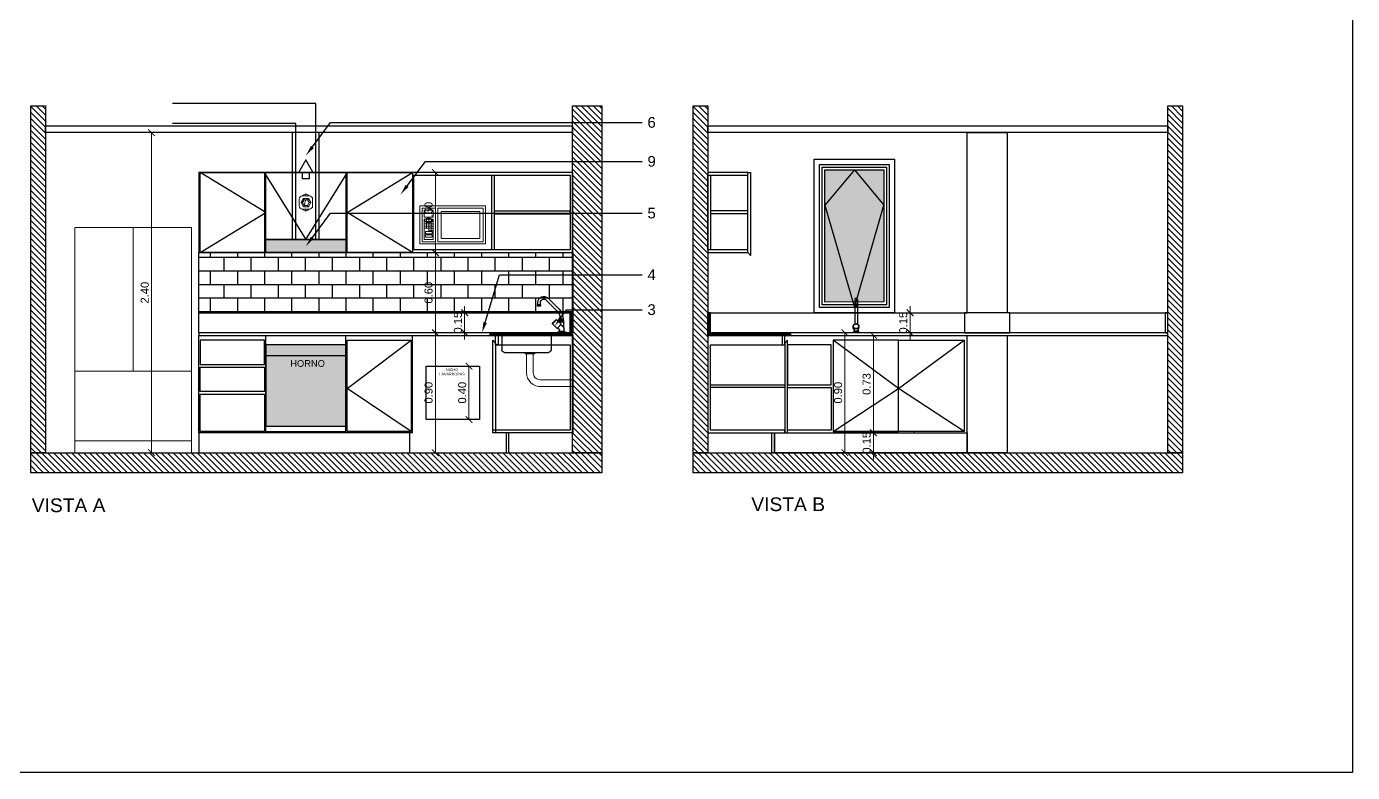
# Model space of a CAD drawing. Header units: metres. Extents: x 197.9 to 264.6, y -20.1 to 17.4.
# Drawn here: x 249.99 to 259.93, y -19.38 to -13.79 of the extents above; entities that cross this region are included whole.
import ezdxf
from ezdxf import colors
from ezdxf.entities.mleader import LeaderData, LeaderLine
from ezdxf.math import Vec2, Vec3

# ---------------------------------------------------------------- set-up
doc = ezdxf.new("R2010")
doc.units = ezdxf.units.M
doc.header["$LTSCALE"] = 10
doc.linetypes.add('e3II-arq-DET-11-planta-Nivel 2 a 6$0$HIDDEN2', pattern=[0.1875, 0.125, -0.0625])
doc.linetypes.add('HIDDEN2', pattern=[0.1875, 0.125, -0.0625])
for name, color, linetype in [('0.1', 1, 'Continuous'), ('0.2', 2, 'Continuous'), ('0.3', 3, 'Continuous'), ('A-ABERTURAS', 2, 'Continuous'), ('A-MUROS', 6, 'Continuous'), ('A-TEXTOS', 2, 'Continuous'), ('A_Cotas', 1, 'Continuous'), ('A_Proyeccion', 1, 'Continuous'), ('aberturas', 2, 'Continuous'), ('eh hatch', 76, 'Continuous'), ('Expresión Vidrio', 252, 'Continuous'), ('RELLENO', 251, 'Continuous'), ('Sanitarios', 2, 'Continuous')]:
    doc.layers.add(name, color=color, linetype=linetype)
for name, color, linetype, lineweight in [('A-COTAS', 1, 'Continuous', 5), ('A-RELLENOS', 251, 'Continuous', 5), ('FO-Hachuras dos pilares', 8, 'Continuous', 5), ('MUEBLES', 8, 'Continuous', 5)]:
    doc.layers.add(name, color=color, linetype=linetype, lineweight=lineweight)
doc.styles.add('ARIAL', font='arial.ttf')
doc.styles.get("Standard").update_dxf_attribs({"font": 'arial.ttf'})
doc.dimstyles.new('A2 1-1 m', dxfattribs={"dimtxt": 1, "dimasz": 1, "dimexe": 0, "dimexo": 0, "dimgap": 0.5, "dimtad": 1, "dimzin": 1, "dimdsep": 46, "dimtxsty": 'Standard', "dimblk": 'ARCHTICK', "dimcen": 1, "dimclrd": 256, "dimclre": 8, "dimclrt": 2, "dimazin": 2, "dimtfac": 1, "dimtix": 1, "dimtmove": 2, "dimatfit": 3, "dimfxl": 2.83, "dimtolj": 1, "dimtzin": 0, "dimlwd": -1, "dimlwe": 5, "dimarcsym": 0})

# ---------------------------------------------------------------- blocks, each defined once
blk = doc.blocks.new('Microwave')
for p, q in [((18, 10), (22, 10)), ((22, 9), (18, 9)), ((18, 8), (22, 8)), ((22, 7), (18, 7)), ((20, 6), (18, 6)), ((19, 7), (19, 11)), ((19, 6), (19, 7)), ((20, 11), (20, 7)), ((20, 7), (20, 6)), ((21, 7), (21, 11))]:
    blk.add_line(p, q)
for points in [[(-5.22, 0), (-5.22, 17), (24, 17), (24, 0)], [(-4.22, 1), (-4.22, 16), (16, 16), (16, 1)], [(-2.72, 2.5), (-2.72, 14.5), (14.5, 14.5), (14.5, 2.5)], [(17, 1), (17, 16), (23, 16), (23, 1)], [(18, 12), (18, 15), (22, 15), (22, 12)], [(18, 2), (18, 11), (22, 11), (22, 2)], [(18.5, 4.5), (18.5, 5.5), (21.5, 5.5), (21.5, 4.5)], [(18.5, 3), (18.5, 4), (21.5, 4), (21.5, 3)]]:
    blk.add_lwpolyline(points, close=True)
blk = doc.blocks.new('MICRO FR')
at = {"layer": 'MUEBLES'}
blk.add_blockref('Microwave', (-23.75, -0.12), dxfattribs=at)
blk = doc.blocks.new('simb_chicote de cables')
at = {"layer": 'FO-Hachuras dos pilares'}
h = blk.add_hatch(dxfattribs=at)
h.set_pattern_fill('AR-CONC', color=253, scale=0.02)
h.paths.add_polyline_path([(204.2224, 12.6602), (204.21, 12.6387), (204.2224, 12.6172), (204.2472, 12.6172), (204.2596, 12.6387), (204.2472, 12.6602)])
h = blk.add_hatch(dxfattribs=at)
h.set_pattern_fill('AR-CONC', color=253, scale=0.02)
h.paths.add_polyline_path([(204.2596, 12.6387), (204.2472, 12.6602), (204.2224, 12.6602), (204.21, 12.6387), (204.2224, 12.6172), (204.2472, 12.6172)])
h = blk.add_hatch(dxfattribs=at)
h.set_pattern_fill('ANGLE', color=253)
h.set_pattern_definition([(0, (0, 0), (0, 6.985), [5.08, -1.905]), (90, (0, 0), (-6.985, 4e-16), [5.08, -1.905])])
h.paths.add_polyline_path([(204.2472, 12.6602), (204.2224, 12.6602), (204.21, 12.6387), (204.2224, 12.6172), (204.2472, 12.6172), (204.2596, 12.6387)])
at = {"lineweight": 5}
for p, q in [((204.21, 12.6387), (204.1985, 12.6387)), ((204.2224, 12.6602), (204.2166, 12.6702)), ((204.2348, 12.6887), (204.2348, 12.7037)), ((204.2472, 12.6602), (204.253, 12.6702)), ((204.2596, 12.6387), (204.2712, 12.6387)), ((204.2224, 12.6172), (204.2166, 12.6072)), ((204.2348, 12.5887), (204.2348, 12.5737)), ((204.2472, 12.6172), (204.253, 12.6072))]:
    blk.add_line(p, q, dxfattribs=at)
at = {"lineweight": 9}
for points in [[(204.1848, 12.6137), (204.1848, 12.6637)], [(204.2098, 12.6887), (204.2598, 12.6887)], [(204.2848, 12.6637), (204.2848, 12.6137)], [(204.2598, 12.5887), (204.2098, 12.5887)]]:
    blk.add_lwpolyline(points, dxfattribs=at)
at = {"lineweight": 5}
for points in [[(204.2712, 12.6387), (204.253, 12.6702), (204.2166, 12.6702), (204.1985, 12.6387), (204.2166, 12.6072), (204.253, 12.6072)], [(204.2596, 12.6387), (204.2472, 12.6602), (204.2224, 12.6602), (204.21, 12.6387), (204.2224, 12.6172), (204.2472, 12.6172)]]:
    blk.add_lwpolyline(points, close=True, dxfattribs=at)
for points in [[(204.2598, 12.6887), (204.2548, 12.6937), (204.2348, 12.7037), (204.2148, 12.6937), (204.2098, 12.6887)], [(204.2198, 12.6887), (204.2148, 12.6937)], [(204.2548, 12.6937), (204.2498, 12.6887)], [(204.2598, 12.5887), (204.2548, 12.5837), (204.2348, 12.5737), (204.2148, 12.5837), (204.2098, 12.5887)], [(204.2198, 12.5887), (204.2148, 12.5837)], [(204.2548, 12.5837), (204.2498, 12.5887)]]:
    blk.add_lwpolyline(points, dxfattribs=at)
at = {"lineweight": 9}
for centre, start, end in [((204.2098, 12.6637), 90, 180), ((204.2598, 12.6637), 0, 90), ((204.2098, 12.6137), 180, 270), ((204.2598, 12.6137), 270, 0)]:
    blk.add_arc(centre, 0.025, start, end, dxfattribs=at)
blk = doc.blocks.new('simb_salida de extractor')
for points in [[(204.5412, 12.7277), (204.4892, 12.6376), (204.5933, 12.6376)], [(204.5161, 12.6376), (204.5664, 12.6376), (204.5664, 12.5858), (204.5161, 12.5858)]]:
    blk.add_lwpolyline(points, close=True)
blk = doc.blocks.new('_ArchTick')
at = {"color": 0, "linetype": 'ByBlock', "const_width": 0.15}
blk.add_lwpolyline([(-0.5, -0.5), (0.5, 0.5)], dxfattribs=at)
blk = doc.blocks.new('*D221')
at = {"layer": 'A-COTAS', "color": 8, "lineweight": 5, "transparency": 16777216}
for p, q in [((252.3726, -16.0824), (253.0537, -16.0824)), ((252.3726, -16.9824), (253.0537, -16.9824))]:
    blk.add_line(p, q, dxfattribs=at)
at = {"layer": 'A-COTAS', "transparency": 16777216}
blk.add_line((253.0537, -16.0824), (253.0537, -16.9824), dxfattribs=at)
at = {"layer": 'Defpoints', "color": 0, "transparency": 16777216}
for p in [(252.3726, -16.0824), (252.3726, -16.9824), (253.0537, -16.9824)]:
    blk.add_point(p, dxfattribs=at)
at = {"layer": 'A-COTAS', "transparency": 16777216, "xscale": 0.05, "yscale": 0.05, "zscale": 0.05}
for p, rotation in [((253.0537, -16.0824), 90), ((253.0537, -16.9824), 270)]:
    blk.add_blockref('_ArchTick', p, dxfattribs=dict(at, rotation=rotation))
at = {"layer": 'A-COTAS', "color": 2, "transparency": 16777216, "insert": (253.0031, -16.5324), "char_height": 0.06, "attachment_point": 5, "rotation": 90}
blk.add_mtext('\\A1;0.90', dxfattribs=at)
blk = doc.blocks.new('*D219')
at = {"layer": 'A-COTAS', "color": 8, "lineweight": 5, "transparency": 16777216}
for p, q in [((252.9837, -16.3324), (253.3058, -16.3324)), ((252.9837, -16.7324), (253.3058, -16.7324))]:
    blk.add_line(p, q, dxfattribs=at)
at = {"layer": 'A-COTAS', "transparency": 16777216}
blk.add_line((253.3058, -16.3324), (253.3058, -16.7324), dxfattribs=at)
at = {"layer": 'Defpoints', "color": 0, "transparency": 16777216}
for p in [(252.9837, -16.3324), (252.9837, -16.7324), (253.3058, -16.7324)]:
    blk.add_point(p, dxfattribs=at)
at = {"layer": 'A-COTAS', "transparency": 16777216, "xscale": 0.05, "yscale": 0.05, "zscale": 0.05}
for p, rotation in [((253.3058, -16.3324), 90), ((253.3058, -16.7324), 270)]:
    blk.add_blockref('_ArchTick', p, dxfattribs=dict(at, rotation=rotation))
at = {"layer": 'A-COTAS', "color": 2, "transparency": 16777216, "insert": (253.2551, -16.5324), "char_height": 0.06, "attachment_point": 5, "rotation": 90}
blk.add_mtext('\\A1;0.40', dxfattribs=at)
blk = doc.blocks.new('grif')
at = {"color": 2, "linetype": 'ByBlock'}
for p, q in [((187.1942, 3.0702), (187.2649, 3.1409)), ((187.2084, 3.0561), (187.2791, 3.1268)), ((187.2754, 3.1514), (187.2649, 3.1409)), ((187.2895, 3.1372), (187.2791, 3.1268)), ((187.3295, 3.0925), (187.3295, 3.1025)), ((187.3295, 3.1025), (187.3545, 3.1025)), ((187.3295, 3.0925), (187.3545, 3.0925)), ((187.332, 3.1025), (187.332, 3.1229)), ((187.352, 3.1025), (187.352, 3.1229)), ((187.3545, 3.0925), (187.3545, 3.1025)), ((187.157, 2.9825), (187.162, 2.9925)), ((187.157, 2.9289), (187.157, 2.9825)), ((187.157, 2.9825), (187.187, 2.9825)), ((187.162, 2.9925), (187.182, 2.9925)), ((187.1757, 2.9557), (187.21, 2.99)), ((187.187, 2.9825), (187.182, 2.9925)), ((187.187, 2.967), (187.187, 2.9825)), ((187.2125, 2.9897), (187.2402, 2.9619)), ((187.1545, 2.9025), (187.137, 2.8945)), ((187.137, 2.8925), (187.137, 2.8945)), ((187.137, 2.8945), (187.207, 2.8945)), ((187.137, 2.8925), (187.207, 2.8925)), ((187.1545, 2.9025), (187.1545, 2.9192)), ((187.1545, 2.9025), (187.1895, 2.9025)), ((187.157, 2.9725), (187.187, 2.9725)), ((187.1604, 2.9333), (187.1792, 2.9522)), ((187.1757, 2.9557), (187.2075, 2.9239)), ((187.1895, 2.9025), (187.1895, 2.9121)), ((187.1895, 2.9025), (187.207, 2.8945)), ((187.1901, 2.9135), (187.204, 2.9275)), ((187.207, 2.8925), (187.207, 2.8945)), ((187.2075, 2.9239), (187.2418, 2.9582))]:
    blk.add_line(p, q, dxfattribs=at)
for centre, radius, start, end in [((187.307, 3.1194), 0.045, 0, 134.68286), ((187.307, 3.1194), 0.025, 359.99996, 134.42915), ((187.272, 2.9925), 0.11, 135, 180), ((187.272, 2.9925), 0.09, 135, 180), ((187.2114, 2.9886), 0.002, 59.97821, 135), ((187.1717, 2.9199), 0.0813, 30.02179, 59.97821), ((187.1745, 2.9192), 0.02, 135, 180), ((187.1915, 2.9121), 0.002, 135, 180), ((187.2404, 2.9596), 0.002, 315, 30.02179)]:
    blk.add_arc(centre, radius, start, end, dxfattribs=at)
blk = doc.blocks.new('A$Cbfe97c84')
at = {"layer": 'A_Cotas'}
for p, q in [((0.142, -0.019), (0.142, -0.1276)), ((0.512, -0.019), (0.512, -0.1276)), ((0.492, -0.1476), (0.162, -0.1476)), ((0.2684, -0.1567), (0.2593, -0.1476)), ((0.3356, -0.1567), (0.2684, -0.1567)), ((0.3447, -0.1476), (0.3356, -0.1567))]:
    blk.add_line(p, q, dxfattribs=at)
for centre, start, end in [((0.162, -0.1276), 180, 270), ((0.492, -0.1276), 270, 0)]:
    blk.add_arc(centre, 0.02, start, end, dxfattribs=at)
at = {"layer": 'A_Proyeccion', "lineweight": 0}
for points in [[(-0.0201, -0.4028), (0.2147, -0.4028), (0.2358, -0.4028), (0.257, -0.3975), (0.2761, -0.389), (0.2941, -0.3763), (0.3078, -0.3594), (0.3184, -0.3414), (0.3247, -0.3213), (0.3269, -0.2991), (0.3269, -0.1567)], [(0.2771, -0.1567), (0.2771, -0.2991), (0.275, -0.3139), (0.2697, -0.3266), (0.2612, -0.3382), (0.2496, -0.3467), (0.2369, -0.352), (0.2231, -0.3541), (-0.0201, -0.3541)]]:
    blk.add_lwpolyline(points, dxfattribs=at)
blk.add_blockref('grif', (-187.11, -2.8924))
blk = doc.blocks.new('*D222')
at = {"layer": 'A-COTAS', "color": 8, "lineweight": 5, "transparency": 16777216}
for p, q in [((252.74, -15.4824), (253.0537, -15.4824)), ((252.74, -16.0824), (253.0537, -16.0824))]:
    blk.add_line(p, q, dxfattribs=at)
at = {"layer": 'A-COTAS', "transparency": 16777216}
blk.add_line((253.0537, -15.4824), (253.0537, -16.0824), dxfattribs=at)
at = {"layer": 'Defpoints', "color": 0, "transparency": 16777216}
for p in [(252.74, -15.4824), (252.74, -16.0824), (253.0537, -16.0824)]:
    blk.add_point(p, dxfattribs=at)
at = {"layer": 'A-COTAS', "transparency": 16777216, "xscale": 0.05, "yscale": 0.05, "zscale": 0.05}
for p, rotation in [((253.0537, -15.4824), 90), ((253.0537, -16.0824), 270)]:
    blk.add_blockref('_ArchTick', p, dxfattribs=dict(at, rotation=rotation))
at = {"layer": 'A-COTAS', "color": 2, "transparency": 16777216, "insert": (253.0031, -15.7824), "char_height": 0.06, "attachment_point": 5, "rotation": 90}
blk.add_mtext('\\A1;0.60', dxfattribs=at)
blk = doc.blocks.new('*D223')
at = {"layer": 'A-COTAS', "transparency": 16777216}
for p, q in [((253.2735, -15.9324), (253.2735, -15.8824)), ((253.2735, -16.0824), (253.2735, -15.9324)), ((253.2735, -16.0824), (253.2735, -16.1324))]:
    blk.add_line(p, q, dxfattribs=at)
at = {"layer": 'A-COTAS', "color": 8, "lineweight": 5, "transparency": 16777216}
for p, q in [((253.296, -15.9324), (253.2735, -15.9324)), ((253.296, -16.0824), (253.2735, -16.0824))]:
    blk.add_line(p, q, dxfattribs=at)
at = {"layer": 'Defpoints', "color": 0, "transparency": 16777216}
for p in [(253.2735, -15.9324), (253.296, -15.9324), (253.296, -16.0824)]:
    blk.add_point(p, dxfattribs=at)
at = {"layer": 'A-COTAS', "transparency": 16777216, "xscale": 0.05, "yscale": 0.05, "zscale": 0.05}
for p, rotation in [((253.2735, -15.9324), 270), ((253.2735, -16.0824), 90)]:
    blk.add_blockref('_ArchTick', p, dxfattribs=dict(at, rotation=rotation))
at = {"layer": 'A-COTAS', "color": 2, "transparency": 16777216, "insert": (253.2229, -16.0074), "char_height": 0.06, "attachment_point": 5, "rotation": 90}
blk.add_mtext('\\A1;0.15', dxfattribs=at)
blk = doc.blocks.new('*D224')
at = {"layer": 'A-COTAS', "color": 8, "lineweight": 5, "transparency": 16777216}
for p, q in [((254.0837, -14.8824), (253.0537, -14.8824)), ((254.0837, -15.4824), (253.0537, -15.4824))]:
    blk.add_line(p, q, dxfattribs=at)
at = {"layer": 'A-COTAS', "transparency": 16777216}
blk.add_line((253.0537, -15.4824), (253.0537, -14.8824), dxfattribs=at)
at = {"layer": 'Defpoints', "color": 0, "transparency": 16777216}
for p in [(253.0537, -14.8824), (254.0837, -14.8824), (254.0837, -15.4824)]:
    blk.add_point(p, dxfattribs=at)
at = {"layer": 'A-COTAS', "transparency": 16777216, "xscale": 0.05, "yscale": 0.05, "zscale": 0.05}
for p, rotation in [((253.0537, -14.8824), 90), ((253.0537, -15.4824), 270)]:
    blk.add_blockref('_ArchTick', p, dxfattribs=dict(at, rotation=rotation))
at = {"layer": 'A-COTAS', "color": 2, "transparency": 16777216, "insert": (253.0031, -15.1824), "char_height": 0.06, "attachment_point": 5, "rotation": 90}
blk.add_mtext('\\A1;0.60', dxfattribs=at)
blk = doc.blocks.new('*D225')
at = {"layer": 'A-COTAS', "color": 8, "lineweight": 5, "transparency": 16777216}
for p, q in [((251.1086, -14.5824), (250.9262, -14.5824)), ((251.1086, -16.9821), (250.9262, -16.9821))]:
    blk.add_line(p, q, dxfattribs=at)
at = {"layer": 'A-COTAS', "transparency": 16777216}
blk.add_line((250.9262, -14.5824), (250.9262, -16.9821), dxfattribs=at)
at = {"layer": 'Defpoints', "color": 0, "transparency": 16777216}
for p in [(251.1086, -14.5824), (250.9262, -16.9821), (251.1086, -16.9821)]:
    blk.add_point(p, dxfattribs=at)
at = {"layer": 'A-COTAS', "transparency": 16777216, "xscale": 0.05, "yscale": 0.05, "zscale": 0.05}
for p, rotation in [((250.9262, -14.5824), 90), ((250.9262, -16.9821), 270)]:
    blk.add_blockref('_ArchTick', p, dxfattribs=dict(at, rotation=rotation))
at = {"layer": 'A-COTAS', "color": 2, "transparency": 16777216, "insert": (250.8756, -15.7823), "char_height": 0.06, "attachment_point": 5, "rotation": 90}
blk.add_mtext('\\A1;2.40', dxfattribs=at)
blk = doc.blocks.new('A$C55FF7AE8')
at = {"layer": 'Sanitarios'}
for p, q in [((0.0389, 0.249), (0.0389, 0.2049)), ((0.0389, 0.2049), (0.0389, 0.2001)), ((0.0389, 0.2001), (0.0389, 0.0655)), ((0.0589, 0.249), (0.0589, 0.2049)), ((0.0589, 0.2049), (0.0589, 0.2001)), ((0.0589, 0.2001), (0.0589, 0.0655)), ((0.0274, 0.0327), (0.0274, 0.0479)), ((0.0274, 0.0063), (0.0704, 0.0063)), ((0.0274, 0.0063), (0.0274, 0)), ((0.0339, 0.0337), (0.0339, 0.0191)), ((0.0339, 0.0191), (0.0339, 0.0063)), ((0.0639, 0.0337), (0.0639, 0.02)), ((0.0639, 0.02), (0.0639, 0.0063)), ((0.0704, 0.0327), (0.0704, 0.0479)), ((0.0704, 0.0063), (0.0704, 0))]:
    blk.add_line(p, q, dxfattribs=at)
for centre, radius, start, end in [((0.0489, 0.249), 0.01, 0, 180), ((0.0489, 0.1962), 0.0176, 55.2701, 124.7299), ((0.0489, 0.0353), 0.0217, 172.96885, 7.03115)]:
    blk.add_arc(centre, radius, start, end, dxfattribs=at)
for centre, major_axis, ratio in [((0.0489, 0.2001), (-0.01, 0), 0.481951), ((0.0489, 0.0479), (-0.0215, 0), 0.924134)]:
    blk.add_ellipse(centre, major_axis=major_axis, ratio=ratio, dxfattribs=at)
for points, knots in [([(0.0399, 0.2001), (0.0399, 0.1999), (0.0399, 0.1997), (0.0401, 0.1993), (0.0402, 0.1991), (0.0406, 0.1987), (0.0408, 0.1985), (0.0417, 0.1978), (0.0425, 0.1974), (0.0443, 0.1968), (0.0454, 0.1965), (0.0477, 0.1963), (0.0488, 0.1962), (0.0512, 0.1964), (0.0523, 0.1965), (0.0543, 0.1971), (0.0552, 0.1974), (0.0565, 0.1981), (0.0569, 0.1984), (0.0575, 0.199), (0.0576, 0.1992), (0.0578, 0.1997), (0.0579, 0.1999), (0.0579, 0.2003), (0.0578, 0.2005), (0.0576, 0.201), (0.0574, 0.2012), (0.0569, 0.2017), (0.0566, 0.202), (0.0558, 0.2025), (0.0553, 0.2027), (0.0538, 0.2033), (0.0527, 0.2036), (0.0504, 0.2039), (0.0491, 0.2039), (0.0467, 0.2038), (0.0455, 0.2036), (0.0433, 0.2031), (0.0424, 0.2027), (0.0412, 0.202), (0.0408, 0.2017), (0.0402, 0.2011), (0.04, 0.2008), (0.0399, 0.2004), (0.0399, 0.2002), (0.0399, 0.2001)], [0, 0, 0, 0, 0.194579, 0.194579, 0.389157, 0.389157, 0.583736, 0.583736, 0.952401, 0.952401, 1.321066, 1.321066, 1.689731, 1.689731, 2.058396, 2.058396, 2.427061, 2.427061, 2.697617, 2.697617, 2.921685, 2.921685, 3.145753, 3.145753, 3.369821, 3.369821, 3.593889, 3.593889, 3.817957, 3.817957, 4.042024, 4.042024, 4.430154, 4.430154, 4.818284, 4.818284, 5.206413, 5.206413, 5.594543, 5.594543, 5.857463, 5.857463, 6.120384, 6.120384, 6.283185, 6.283185, 6.283185, 6.283185]), ([(0.0274, 0.0479), (0.0274, 0.0467), (0.0275, 0.0454), (0.0283, 0.0417), (0.0293, 0.0394), (0.0318, 0.0357), (0.0332, 0.0342), (0.0363, 0.0317), (0.038, 0.0307), (0.0419, 0.029), (0.0442, 0.0284), (0.0487, 0.0279), (0.051, 0.028), (0.0555, 0.0289), (0.0576, 0.0296), (0.0615, 0.0317), (0.0633, 0.033), (0.0663, 0.0361), (0.0676, 0.0378), (0.0694, 0.0416), (0.07, 0.0436), (0.0705, 0.0477), (0.0704, 0.0498), (0.0695, 0.0538), (0.0688, 0.0558), (0.0666, 0.0594), (0.0652, 0.061), (0.062, 0.0638), (0.0601, 0.065), (0.0561, 0.0667), (0.054, 0.0673), (0.0496, 0.0679), (0.0473, 0.0678), (0.043, 0.0671), (0.0409, 0.0665), (0.0369, 0.0646), (0.0351, 0.0633), (0.032, 0.0604), (0.0307, 0.0587), (0.0287, 0.0551), (0.028, 0.0531), (0.0275, 0.05), (0.0274, 0.049), (0.0274, 0.0479)], [0, 0, 0, 0, 0.188779, 0.188779, 0.566336, 0.566336, 0.852535, 0.852535, 1.138733, 1.138733, 1.456724, 1.456724, 1.77451, 1.77451, 2.090719, 2.090719, 2.404553, 2.404553, 2.717255, 2.717255, 3.028907, 3.028907, 3.33799, 3.33799, 3.648756, 3.648756, 3.95817, 3.95817, 4.267584, 4.267584, 4.576999, 4.576999, 4.886413, 4.886413, 5.195827, 5.195827, 5.505241, 5.505241, 5.814655, 5.814655, 6.12407, 6.12407, 6.283185, 6.283185, 6.283185, 6.283185]), ([(0.0284, 0.0479), (0.0284, 0.0467), (0.0285, 0.0455), (0.0292, 0.0424), (0.0299, 0.0405), (0.032, 0.0371), (0.0333, 0.0355), (0.0365, 0.0328), (0.0383, 0.0316), (0.0422, 0.03), (0.0443, 0.0294), (0.0486, 0.0289), (0.0508, 0.029), (0.0551, 0.0298), (0.0571, 0.0305), (0.0609, 0.0325), (0.0626, 0.0337), (0.0655, 0.0367), (0.0667, 0.0384), (0.0685, 0.042), (0.069, 0.0439), (0.0695, 0.0478), (0.0694, 0.0498), (0.0685, 0.0537), (0.0677, 0.0556), (0.0656, 0.059), (0.0642, 0.0606), (0.061, 0.0632), (0.0592, 0.0643), (0.0552, 0.066), (0.0531, 0.0665), (0.0488, 0.0669), (0.0466, 0.0668), (0.0424, 0.0659), (0.0404, 0.0652), (0.0366, 0.0632), (0.0349, 0.0619), (0.0321, 0.0589), (0.0309, 0.0572), (0.0292, 0.0536), (0.0287, 0.0516), (0.0284, 0.0491), (0.0284, 0.0485), (0.0284, 0.0479)], [0, 0, 0, 0, 0.190452, 0.190452, 0.506203, 0.506203, 0.821955, 0.821955, 1.137706, 1.137706, 1.453457, 1.453457, 1.769208, 1.769208, 2.084959, 2.084959, 2.40071, 2.40071, 2.716461, 2.716461, 3.032213, 3.032213, 3.347964, 3.347964, 3.663715, 3.663715, 3.979466, 3.979466, 4.295217, 4.295217, 4.610968, 4.610968, 4.926719, 4.926719, 5.242471, 5.242471, 5.558222, 5.558222, 5.873973, 5.873973, 6.189724, 6.189724, 6.283185, 6.283185, 6.283185, 6.283185]), ([(0.0294, 0.0479), (0.0294, 0.0468), (0.0295, 0.0456), (0.0302, 0.0423), (0.0312, 0.0401), (0.0336, 0.0367), (0.0349, 0.0354), (0.0378, 0.0331), (0.0394, 0.0322), (0.0429, 0.0308), (0.0448, 0.0304), (0.0487, 0.0299), (0.0508, 0.03), (0.0548, 0.0308), (0.0567, 0.0314), (0.0603, 0.0333), (0.0619, 0.0345), (0.0647, 0.0373), (0.0659, 0.0389), (0.0676, 0.0425), (0.0681, 0.0444), (0.0685, 0.0483), (0.0683, 0.0503), (0.0673, 0.0541), (0.0665, 0.0559), (0.0642, 0.0592), (0.0627, 0.0607), (0.0593, 0.0631), (0.0574, 0.0641), (0.0533, 0.0654), (0.0512, 0.0658), (0.0468, 0.0658), (0.0446, 0.0655), (0.0409, 0.0643), (0.0393, 0.0636), (0.0364, 0.0617), (0.0351, 0.0606), (0.0328, 0.0582), (0.0319, 0.0568), (0.0302, 0.0534), (0.0296, 0.0514), (0.0294, 0.0488), (0.0294, 0.0484), (0.0294, 0.0479)], [0, 0, 0, 0, 0.19214, 0.19214, 0.582094, 0.582094, 0.873801, 0.873801, 1.165508, 1.165508, 1.457215, 1.457215, 1.76922, 1.76922, 2.081891, 2.081891, 2.397643, 2.397643, 2.72172, 2.72172, 3.05261, 3.05261, 3.3835, 3.3835, 3.714391, 3.714391, 4.045281, 4.045281, 4.376171, 4.376171, 4.707061, 4.707061, 5.037952, 5.037952, 5.308921, 5.308921, 5.57989, 5.57989, 5.850859, 5.850859, 6.207493, 6.207493, 6.283185, 6.283185, 6.283185, 6.283185])]:
    blk.add_open_spline(points, degree=3, knots=knots, dxfattribs=at)
blk = doc.blocks.new('*D238')
at = {"layer": 'A-COTAS', "transparency": 16777216}
for p, q in [((256.6118, -15.9324), (256.6118, -15.8824)), ((256.6118, -15.9324), (256.6118, -16.0824)), ((256.6118, -16.0824), (256.6118, -16.1324))]:
    blk.add_line(p, q, dxfattribs=at)
at = {"layer": 'A-COTAS', "color": 8, "lineweight": 5, "transparency": 16777216}
for p, q in [((256.6677, -15.9324), (256.6118, -15.9324)), ((256.6677, -16.0824), (256.6118, -16.0824))]:
    blk.add_line(p, q, dxfattribs=at)
at = {"layer": 'Defpoints', "color": 0, "transparency": 16777216}
for p in [(256.6677, -15.9324), (256.6118, -16.0824), (256.6677, -16.0824)]:
    blk.add_point(p, dxfattribs=at)
at = {"layer": 'A-COTAS', "transparency": 16777216, "xscale": 0.05, "yscale": 0.05, "zscale": 0.05}
for p, rotation in [((256.6118, -15.9324), 270), ((256.6118, -16.0824), 90)]:
    blk.add_blockref('_ArchTick', p, dxfattribs=dict(at, rotation=rotation))
at = {"layer": 'A-COTAS', "color": 2, "transparency": 16777216, "insert": (256.5612, -16.0074), "char_height": 0.06, "attachment_point": 5, "rotation": 90}
blk.add_mtext('\\A1;0.15', dxfattribs=at)
blk = doc.blocks.new('*D239')
at = {"layer": 'A-COTAS', "transparency": 16777216}
blk.add_line((256.1235, -16.0824), (256.1235, -16.9824), dxfattribs=at)
at = {"layer": 'A-COTAS', "color": 8, "lineweight": 5, "transparency": 16777216}
blk.add_line((256.1242, -16.9824), (256.1235, -16.9824), dxfattribs=at)
at = {"layer": 'Defpoints', "color": 0, "transparency": 16777216}
for p in [(256.1235, -16.0824), (256.1235, -16.9824), (256.1242, -16.9824)]:
    blk.add_point(p, dxfattribs=at)
at = {"layer": 'A-COTAS', "transparency": 16777216, "xscale": 0.05, "yscale": 0.05, "zscale": 0.05}
for p, rotation in [((256.1235, -16.0824), 90), ((256.1235, -16.9824), 270)]:
    blk.add_blockref('_ArchTick', p, dxfattribs=dict(at, rotation=rotation))
at = {"layer": 'A-COTAS', "color": 2, "transparency": 16777216, "insert": (256.0729, -16.5324), "char_height": 0.06, "attachment_point": 5, "rotation": 90}
blk.add_mtext('\\A1;0.90', dxfattribs=at)
blk = doc.blocks.new('*D240')
at = {"layer": 'A-COTAS', "transparency": 16777216}
for p, q in [((256.3373, -16.8324), (256.3373, -16.7824)), ((256.3373, -16.8324), (256.3373, -16.9824)), ((256.3373, -16.9824), (256.3373, -17.0324))]:
    blk.add_line(p, q, dxfattribs=at)
at = {"layer": 'A-COTAS', "color": 8, "lineweight": 5, "transparency": 16777216}
for p, q in [((256.9782, -16.8324), (256.3373, -16.8324)), ((256.9766, -16.9824), (256.3373, -16.9824))]:
    blk.add_line(p, q, dxfattribs=at)
at = {"layer": 'Defpoints', "color": 0, "transparency": 16777216}
for p in [(256.9782, -16.8324), (256.3373, -16.9824), (256.9766, -16.9824)]:
    blk.add_point(p, dxfattribs=at)
at = {"layer": 'A-COTAS', "transparency": 16777216, "xscale": 0.05, "yscale": 0.05, "zscale": 0.05}
for p, rotation in [((256.3373, -16.8324), 270), ((256.3373, -16.9824), 90)]:
    blk.add_blockref('_ArchTick', p, dxfattribs=dict(at, rotation=rotation))
at = {"layer": 'A-COTAS', "color": 2, "transparency": 16777216, "insert": (256.2867, -16.9074), "char_height": 0.06, "attachment_point": 5, "rotation": 90}
blk.add_mtext('\\A1;0.15', dxfattribs=at)
blk = doc.blocks.new('*D241')
at = {"layer": 'A-COTAS', "color": 8, "lineweight": 5, "transparency": 16777216}
for p, q in [((256.2634, -16.1024), (256.3374, -16.1024)), ((256.2634, -16.8324), (256.3374, -16.8324))]:
    blk.add_line(p, q, dxfattribs=at)
at = {"layer": 'A-COTAS', "transparency": 16777216}
blk.add_line((256.3374, -16.8324), (256.3374, -16.1024), dxfattribs=at)
at = {"layer": 'Defpoints', "color": 0, "transparency": 16777216}
for p in [(256.2634, -16.1024), (256.3374, -16.1024), (256.2634, -16.8324)]:
    blk.add_point(p, dxfattribs=at)
at = {"layer": 'A-COTAS', "transparency": 16777216, "xscale": 0.05, "yscale": 0.05, "zscale": 0.05}
for p, rotation in [((256.3374, -16.1024), 90), ((256.3374, -16.8324), 270)]:
    blk.add_blockref('_ArchTick', p, dxfattribs=dict(at, rotation=rotation))
at = {"layer": 'A-COTAS', "color": 2, "transparency": 16777216, "insert": (256.2867, -16.4674), "char_height": 0.06, "attachment_point": 5, "rotation": 90}
blk.add_mtext('\\A1;0.73', dxfattribs=at)
blk = doc.blocks.new('A$Ca62be102')
at = {"layer": 'Expresión Vidrio', "transparency": 33554567}
h = blk.add_hatch(color=252, dxfattribs=at)
h.dxf.hatch_style = 1
h.paths.add_polyline_path([(-0.2207, 0.0799), (-0.2207, 1.0699), (0.2207, 1.0701), (0.2207, 0.0801)])
at = {"layer": 'A-ABERTURAS'}
blk.add_lwpolyline([(-0.3007, -0.0001), (-0.3007, 1.1499), (0.3007, 1.1501), (0.3007, 0.0001), (-0.3007, -0.0001)], dxfattribs=at)
for points in [[(-0.2607, 0.0399), (-0.2607, 1.1099), (0.2607, 1.1101), (0.2607, 0.0401)], [(-0.2407, 0.0599), (-0.2407, 1.0899), (0.2407, 1.0901), (0.2407, 0.0601)]]:
    blk.add_lwpolyline(points, close=True, dxfattribs=at)
at = {"layer": 'Expresión Vidrio', "color": 1, "transparency": 33554687}
blk.add_lwpolyline([(-0.2207, 0.0799), (-0.2207, 1.0699), (0.2207, 1.0701), (0.2207, 0.0801)], close=True, dxfattribs=at)
for points in [[(0, 1.07), (-0.2207, 0.8058)], [(0, 1.07), (0.2207, 0.8061)], [(-0.2207, 0.8058), (0, 0.04), (0.2207, 0.8061)]]:
    blk.add_lwpolyline(points, dxfattribs=at)

msp = doc.modelspace()

# ---------------------------------------------------------------- hatches: boundary and pattern name
at = {"layer": 'A-RELLENOS', "transparency": 33554534}
h = msp.add_hatch(color=8, dxfattribs=at)
h.dxf.hatch_style = 1
h.paths.add_polyline_path([(251.7837, -15.4824), (251.7837, -15.3849), (252.3837, -15.3849), (252.3837, -15.4824)])
h = msp.add_hatch(color=8, dxfattribs=at)
h.dxf.hatch_style = 1
h.paths.add_polyline_path([(251.7841, -16.7824), (252.3837, -16.7824), (252.3837, -16.1724), (251.7837, -16.1724)])
at = {"layer": 'FO-Hachuras dos pilares'}
h = msp.add_hatch(dxfattribs=at)
h.set_pattern_fill('ANSI31', color=253, scale=0.01, angle=90)
h.set_pattern_definition([(135, (274.337696, -209.149373), (-0.0224506403, -0.0224506403), [])])
h.paths.add_polyline_path([(254.3018, -16.9824), (254.3018, -17.1324), (250.0211, -17.1324), (250.0211, -16.9824)])
h.paths.add_polyline_path([(250.1311, -14.3824), (250.1311, -16.9824), (250.0211, -16.9824), (250.0211, -14.3824)])
h.paths.add_polyline_path([(254.0821, -16.9824), (254.0821, -14.3824), (254.3018, -14.3824), (254.3018, -16.9824)])
h = msp.add_hatch(dxfattribs=at)
h.set_pattern_fill('ANSI31', color=253, scale=0.01, angle=90)
h.set_pattern_definition([(135, (279.301952, -209.149373), (-0.0224506403, -0.0224506403), [])])
h.paths.add_polyline_path([(258.6554, -16.9824), (258.6554, -17.1324), (254.9853, -17.1324), (254.9853, -16.9824)])
h.paths.add_polyline_path([(255.0953, -14.3824), (255.0953, -16.9824), (254.9853, -16.9824), (254.9853, -14.3824)])
h.paths.add_polyline_path([(258.5454, -16.9824), (258.5454, -14.3824), (258.6554, -14.3824), (258.6554, -16.9824)])
h = msp.add_hatch(dxfattribs=at)
h.set_pattern_fill('ANSI31', color=253, scale=0.001, angle=90)
h.set_pattern_definition([(135, (274.337696, -210.9187304), (-0.00224506403, -0.00224506403), [])])
h.paths.add_polyline_path([(253.4637, -16.0824), (253.4637, -16.1024), (254.0837, -16.1024), (254.0837, -16.0824)])
h.paths.add_polyline_path([(254.0837, -16.0824), (254.0637, -16.0824), (254.0637, -15.9324), (254.0837, -15.9324)])
h = msp.add_hatch(dxfattribs=at)
h.set_pattern_fill('ANSI31', color=253, scale=0.001, angle=90)
h.set_pattern_definition([(135, (272.9638715, -210.9187304), (-0.00224506403, -0.00224506403), [])])
h.paths.add_polyline_path([(255.7153, -16.0824), (255.7153, -16.1024), (255.0953, -16.1024), (255.0953, -16.0824)])
h.paths.add_polyline_path([(255.0953, -16.0824), (255.1153, -16.0824), (255.1153, -15.9324), (255.0953, -15.9324)])
at = {"layer": 'RELLENO'}
h = msp.add_hatch(dxfattribs=at)
h.set_pattern_fill('AR-B816', color=256, scale=0.0005, angle=180)
h.set_pattern_definition([(180, (-1363.97151, 2612.06204), (-1e-17, -0.1016), []), (270, (-1363.97151, 2612.06204), (0.1016, -0.1016), [0.1016, -0.1016])])
h.paths.add_polyline_path([(251.2815, -15.9324), (251.2815, -15.4824), (254.0837, -15.4824), (254.0837, -15.9324)])

# ---------------------------------------------------------------- linework, layer by layer
msp.add_lwpolyline([(244.139, -13.256), (259.9286, -13.256), (259.9286, -19.3797), (244.139, -19.3797)], close=True)
at = {"color": 1, "linetype": 'HIDDEN2'}
for points in [[(252.1587, -15.3849), (252.1587, -14.3637), (251.0836, -14.3637)], [(252.0087, -15.3849), (252.0087, -14.5137), (251.0836, -14.5137)]]:
    msp.add_lwpolyline(points, dxfattribs=at)
at = {"layer": '0.1'}
for points in [[(257.04, -15.9324), (257.04, -14.5824), (257.34, -14.5824), (257.34, -15.9324)], [(255.0972, -16.0824), (255.0972, -15.9324), (257.04, -15.9324)], [(257.36, -15.9324), (258.5454, -15.9324)], [(257.34, -16.0824), (257.34, -16.0824), (257.04, -16.0824)], [(252.8837, -16.8324), (251.2815, -16.8324), (251.2815, -16.1024), (252.8837, -16.1024)]]:
    msp.add_lwpolyline(points, dxfattribs=at)
for points in [[(251.2815, -15.9324), (251.2815, -15.4824), (254.0837, -15.4824), (254.0837, -15.9324)], [(257.04, -16.1024), (257.34, -16.1024), (257.34, -16.9824), (257.04, -16.9824)], [(252.9837, -16.3324), (253.3837, -16.3324), (253.3837, -16.7324), (252.9837, -16.7324)], [(251.2815, -16.8324), (251.2815, -16.9824), (252.8637, -16.9824), (252.8637, -16.8324)], [(257.0408, -16.8324), (257.0393, -16.9824), (255.5953, -16.9824), (255.5953, -16.8324)]]:
    msp.add_lwpolyline(points, close=True, dxfattribs=at)
at = {"layer": '0.2', "linetype": 'Continuous'}
msp.add_lwpolyline([(254.0821, -14.5824), (250.1311, -14.5824), (250.1311, -14.5324), (254.0821, -14.5324), (254.0821, -14.5824)], dxfattribs=at)
msp.add_lwpolyline([(258.5454, -14.5824), (255.0953, -14.5824), (255.0953, -14.5324), (258.5454, -14.5324)], close=True, dxfattribs=at)
at = {"layer": '0.2'}
for points in [[(251.2815, -15.4824), (251.2815, -15.4824), (254.0837, -15.4824), (254.0837, -14.8824), (251.2815, -14.8824)], [(251.2915, -15.4824), (251.2915, -14.8824), (251.7737, -14.8824), (251.7737, -15.4824)], [(251.7837, -15.3849), (251.7837, -14.8824), (252.3837, -14.8824), (252.3837, -15.3849)], [(252.3937, -15.4824), (252.3937, -14.8824), (252.8837, -14.8824), (252.8837, -15.4824)], [(252.8937, -15.4624), (252.8937, -14.9024), (254.0637, -14.9024), (254.0637, -15.4624)], [(251.7837, -15.4824), (251.7837, -15.3849), (252.3837, -15.3849), (252.3837, -15.4824)], [(251.2815, -16.1024), (253.4637, -16.1024), (253.4637, -16.0824), (251.2815, -16.0824)], [(255.0957, -16.1024), (258.5454, -16.1024), (258.5454, -16.0824), (255.0957, -16.0824)], [(251.7737, -16.3209), (251.7737, -16.1394), (251.2915, -16.1394), (251.2915, -16.3209)], [(255.6938, -16.4724), (256.02, -16.4724), (256.02, -16.1724), (255.6938, -16.1724)], [(251.2915, -16.5224), (251.2915, -16.3409), (251.7737, -16.3409), (251.7737, -16.5224)], [(255.6938, -16.4924), (256.02, -16.4924), (256.02, -16.8124), (255.6938, -16.8124)]]:
    msp.add_lwpolyline(points, close=True, dxfattribs=at)
for points in [[(253.4737, -14.9024), (253.4737, -15.4624)], [(253.4937, -14.9024), (253.4937, -15.4624)], [(253.4937, -15.1724), (253.4937, -15.1924), (254.0637, -15.1924), (254.0637, -15.1724), (253.4937, -15.1724)], [(251.2815, -16.0824), (251.2815, -15.9324), (254.0837, -15.9324), (254.0837, -16.0824)], [(251.7837, -16.8324), (251.7837, -16.1024)], [(252.3837, -16.8324), (252.3837, -16.1024)], [(252.3937, -16.8224), (252.3937, -16.1394), (252.8737, -16.1394), (252.8737, -16.8224), (252.3937, -16.8224)], [(252.8837, -16.8324), (252.8837, -16.1024)], [(256.5257, -16.8224), (256.5257, -16.1394), (256.0348, -16.1394), (256.0348, -16.8224), (256.5257, -16.8224)], [(256.5257, -16.8224), (256.5257, -16.1394), (257.0166, -16.1394), (257.0166, -16.8224), (256.5257, -16.8224)], [(251.2915, -16.3409), (251.7737, -16.3409)], [(251.2915, -16.8224), (251.2915, -16.5424), (251.7737, -16.5424), (251.7737, -16.8224), (251.2915, -16.8224)], [(251.7837, -16.8324), (251.7637, -16.8324)], [(251.7837, -16.8324), (251.7837, -16.8226), (252.3837, -16.8226)], [(256.6463, -16.8324), (256.6463, -16.8226), (256.0363, -16.8226)]]:
    msp.add_lwpolyline(points, dxfattribs=at)
at = {"layer": '0.2', "color": 3}
for points in [[(255.3953, -14.8824), (255.4153, -14.8824), (255.4153, -15.5036), (255.3953, -15.4824)], [(253.4637, -16.0824), (253.4637, -16.1024), (254.0837, -16.1024), (254.0837, -16.0824)], [(255.7153, -16.0824), (255.7153, -16.1024), (255.0953, -16.1024), (255.0953, -16.0824)], [(255.1153, -16.4724), (255.6738, -16.4724), (255.6738, -16.4924), (255.1153, -16.4924)], [(253.5837, -16.8324), (253.5837, -16.9824), (253.6037, -16.9824), (253.6037, -16.8324)], [(255.5953, -16.8324), (255.5953, -16.9824), (255.5753, -16.9824), (255.5753, -16.8324)]]:
    msp.add_lwpolyline(points, close=True, dxfattribs=at)
for points in [[(254.0837, -16.0824), (254.0637, -16.0824), (254.0637, -15.9324), (254.0837, -15.9324), (254.0837, -16.0824)], [(255.0953, -16.0824), (255.1153, -16.0824), (255.1153, -15.9324), (255.0953, -15.9324), (255.0953, -16.0824)], [(257.02, -16.0824), (257.36, -16.0824), (257.36, -15.9324), (257.02, -15.9324), (257.02, -16.0824)], [(258.5254, -16.0824), (258.5454, -16.0824), (258.5454, -15.9324), (258.5254, -15.9324), (258.5254, -16.0824)], [(253.4837, -16.1024), (254.0837, -16.1024), (254.0837, -16.8324), (253.4837, -16.8324)], [(253.4837, -16.8324), (253.4837, -16.1394), (253.5037, -16.1606), (253.5037, -16.8324)], [(253.5037, -16.1724), (254.0637, -16.1724), (254.0637, -16.8124), (253.4837, -16.8124)], [(253.5037, -16.1724), (253.5037, -16.1024), (253.5237, -16.1024), (253.5237, -16.1724), (253.5037, -16.1724)], [(255.6953, -16.1024), (255.0953, -16.1024), (255.0953, -16.8324), (255.6738, -16.8324), (255.6738, -16.8124), (255.1153, -16.8124), (255.1153, -16.1724), (255.6738, -16.1724)], [(255.6738, -16.1724), (255.6738, -16.1024), (255.6538, -16.1024), (255.6538, -16.1724), (255.6738, -16.1724)], [(255.6938, -16.8324), (255.6938, -16.1394), (255.6738, -16.1606), (255.6738, -16.8324)]]:
    msp.add_lwpolyline(points, dxfattribs=at)
at = {"layer": '0.3'}
for points in [[(255.0953, -14.9024), (255.3953, -14.9024), (255.3953, -14.8824), (255.0953, -14.8824)], [(255.0953, -15.4624), (255.0953, -14.9024), (255.1153, -14.9024), (255.1153, -15.4624)], [(255.1153, -15.1899), (255.3953, -15.1899), (255.3953, -15.1699), (255.1153, -15.1699)], [(255.0953, -15.4824), (255.3953, -15.4824), (255.3953, -15.4624), (255.0953, -15.4624)]]:
    msp.add_lwpolyline(points, close=True, dxfattribs=at)
at = {"layer": 'A-MUROS', "color": 4}
for points in [[(250.1311, -14.3824), (250.1311, -16.9824), (250.0211, -16.9824), (250.0211, -14.3824)], [(254.0821, -16.9824), (254.0821, -14.3824), (254.3018, -14.3824), (254.3018, -16.9824)], [(255.0953, -14.3824), (255.0953, -16.9824), (254.9853, -16.9824), (254.9853, -14.3824)], [(258.5454, -16.9824), (258.5454, -14.3824), (258.6554, -14.3824), (258.6554, -16.9824)], [(258.6554, -14.3824), (258.6554, -16.9824), (258.5454, -16.9824), (258.5454, -14.3824)], [(254.3018, -16.9824), (254.3018, -17.1324), (250.0211, -17.1324), (250.0211, -16.9824)], [(258.6554, -16.9824), (258.6554, -17.1324), (254.9853, -17.1324), (254.9853, -16.9824)]]:
    msp.add_lwpolyline(points, close=True, dxfattribs=at)
at = {"layer": 'A_Proyeccion', "color": 253, "linetype": 'Continuous'}
for points in [[(251.9837, -14.8824), (251.9837, -14.5824)], [(252.1837, -14.8824), (252.1837, -14.5824)]]:
    msp.add_lwpolyline(points, dxfattribs=at)
at = {"layer": 'A_Proyeccion', "linetype": 'e3II-arq-DET-11-planta-Nivel 2 a 6$0$HIDDEN2'}
for points in [[(251.2915, -15.4824), (251.7837, -15.1824), (251.2915, -14.8824)], [(251.7837, -14.9024), (252.0837, -15.3849), (252.3837, -14.9024)], [(252.8837, -15.4824), (252.3937, -15.1824), (252.8837, -14.8824)], [(252.8737, -16.8224), (252.3937, -16.5009), (252.8737, -16.1394)], [(256.0348, -16.8224), (256.5257, -16.5009), (256.0348, -16.1394)], [(257.0166, -16.8224), (256.5257, -16.5009), (257.0166, -16.1394)]]:
    msp.add_lwpolyline(points, dxfattribs=at)
at = {"layer": 'A_Proyeccion', "color": 253, "linetype": 'e3II-arq-DET-11-planta-Nivel 2 a 6$0$HIDDEN2'}
for points in [[(251.9837, -15.3849), (251.9837, -14.8824)], [(252.1837, -15.3849), (252.1837, -14.8824)]]:
    msp.add_lwpolyline(points, dxfattribs=at)
at = {"layer": 'aberturas'}
msp.add_line((251.7837, -16.2524), (252.3837, -16.2524), dxfattribs=at)
msp.add_lwpolyline([(251.7837, -16.7824), (252.3837, -16.7824), (252.3841, -16.1724), (251.7837, -16.1724)], close=True, dxfattribs=at)
at = {"layer": 'MUEBLES'}
for points in [[(251.2247, -15.2932), (251.2247, -16.8936), (250.3525, -16.8936), (250.3525, -15.2932)], [(251.2247, -16.8936), (251.2247, -16.9821), (250.3525, -16.9821), (250.3525, -16.8936)]]:
    msp.add_lwpolyline(points, close=True, dxfattribs=at)
for points in [[(250.7886, -16.3712), (250.7886, -15.2932)], [(251.2247, -16.3712), (250.3525, -16.3712)]]:
    msp.add_lwpolyline(points, dxfattribs=at)

# ---------------------------------------------------------------- block references
for name, p in [('simb_salida de extractor', (47.5424, -27.5153)), ('simb_chicote de cables', (47.8489, -27.7457))]:
    msp.add_blockref(name, p)
at = {"layer": '0.1'}
msp.add_blockref('A$Ca62be102', (256.1946, -15.9324), dxfattribs=at)
at = {"layer": '0.1', "xscale": -1}
msp.add_blockref('A$Cbfe97c84', (254.0637, -16.0824), dxfattribs=at)
at = {"layer": 'eh hatch'}
msp.add_blockref('A$C55FF7AE8', (256.1584, -16.0824), dxfattribs=at)
at = {"layer": 'MUEBLES', "xscale": -0.01684309827646757, "yscale": 0.01684309827646757, "zscale": 0.01684309827646757}
msp.add_blockref('MICRO FR', (252.9413, -15.4153), dxfattribs=at)

# ---------------------------------------------------------------- texts
at = {"layer": 'A-TEXTOS'}
for s, width, heights, insert, char_height, attachment_point in [('\\pxqr;HORNO', 0.399798, [0], (251.8263, -16.2881), 0.05, 1), ('\\pxqc;NICHO\\PLAVARROPAS', 0.649274, [0.1446], (252.8544, -16.3499), 0.02, 1), ('\\pxqr;VISTA A', 0.777043, [0], (249.804, -17.3247), 0.103182, 1), ('\\pxqr;VISTA B', 0.777043, [0], (255.975, -17.317), 0.103182, 3)]:
    msp.add_mtext_dynamic_manual_height_columns(s, width=width, gutter_width=1, heights=heights, dxfattribs=dict(at, insert=insert, char_height=char_height, attachment_point=attachment_point))

# ---------------------------------------------------------------- dimensions: what is measured, and where the dimension line sits
at = {"layer": 'A-COTAS'}
for base, p1, p2, override, picture, middle in [((250.9262, -16.9821), (251.1086, -14.5824), (251.1086, -16.9821), {"dimscale": 1, "dimtxt": 0.06, "dimasz": 0.05, "dimgap": 0.02, "dimtix": 1, "dimtofl": 1, "dimtmove": 2, "dimatfit": 3}, '*D225', (250.8756, -15.7823)), ((253.0537, -14.8824), (254.0837, -15.4824), (254.0837, -14.8824), {"dimscale": 1, "dimtxt": 0.06, "dimasz": 0.05, "dimgap": 0.02, "dimtix": 1, "dimtofl": 1, "dimtmove": 2, "dimatfit": 3}, '*D224', (253.0031, -15.1824)), ((253.0537, -16.0824), (252.74, -15.4824), (252.74, -16.0824), {"dimscale": 1, "dimtxt": 0.06, "dimasz": 0.05, "dimgap": 0.02, "dimtix": 1, "dimtofl": 1, "dimtmove": 2, "dimatfit": 3}, '*D222', (253.0031, -15.7824)), ((253.2735, -15.9324), (253.296, -16.0824), (253.296, -15.9324), {"dimscale": 1, "dimtxt": 0.06, "dimasz": 0.05, "dimgap": 0.02, "dimtix": 1, "dimtofl": 1, "dimtmove": 2, "dimatfit": 3}, '*D223', (253.2229, -16.0074)), ((256.6118, -16.0824), (256.6677, -15.9324), (256.6677, -16.0824), {"dimscale": 1, "dimtxt": 0.06, "dimasz": 0.05, "dimgap": 0.02, "dimtix": 1, "dimtofl": 1, "dimtmove": 2, "dimatfit": 3}, '*D238', (256.5612, -16.0074)), ((253.0537, -16.9824), (252.3726, -16.0824), (252.3726, -16.9824), {"dimtxt": 0.06, "dimasz": 0.05, "dimgap": 0.02}, '*D221', (253.0031, -16.5324)), ((256.1235, -16.9824), (256.1235, -16.0824), (256.1242, -16.9824), {"dimscale": 1, "dimtxt": 0.06, "dimasz": 0.05, "dimgap": 0.02, "dimtix": 1, "dimtofl": 1, "dimtmove": 2, "dimatfit": 3}, '*D239', (256.0729, -16.5324)), ((256.3374, -16.1024), (256.2634, -16.8324), (256.2634, -16.1024), {"dimscale": 1, "dimtxt": 0.06, "dimasz": 0.05, "dimgap": 0.02, "dimtix": 1, "dimtofl": 1, "dimtmove": 2, "dimatfit": 3}, '*D241', (256.2867, -16.4674)), ((253.3058, -16.7324), (252.9837, -16.3324), (252.9837, -16.7324), {"dimscale": 1, "dimtxt": 0.06, "dimasz": 0.05, "dimgap": 0.02, "dimtix": 1, "dimtofl": 1, "dimtmove": 2, "dimatfit": 3}, '*D219', (253.2551, -16.5324)), ((256.3373, -16.9824), (256.9782, -16.8324), (256.9766, -16.9824), {"dimscale": 1, "dimtxt": 0.06, "dimasz": 0.05, "dimgap": 0.02, "dimtix": 1, "dimtofl": 1, "dimtmove": 2, "dimatfit": 3}, '*D240', (256.2867, -16.9074))]:
    dim = msp.add_linear_dim(base=base, p1=p1, p2=p2, angle=90, dimstyle='A2 1-1 m', override=override, dxfattribs=at)
    dim.commit()
    dim.dimension.update_dxf_attribs({"geometry": picture, "text_midpoint": middle})

# ---------------------------------------------------------------- leaders
at = {"layer": 'A-TEXTOS'}
ml = msp.add_multileader_mtext('Standard', dxfattribs=at)
ml.set_content('6', color=256, style='ARIAL')
ml.set_leader_properties(color=1)
ml.build(insert=Vec2(0, 0))
ml.multileader.update_dxf_attribs({"has_text_frame": 1, "arrow_head_size": 0.08, "scale": 0.02})
ctx = ml.context
ctx.base_point, ctx.scale, ctx.char_height, ctx.arrow_head_size, ctx.landing_gap_size, ctx.plane_origin = Vec3(254.6038, -14.5064), 0.02, 0.08, 0.08, 0.04, Vec3(252.9979, -14.451)
notes = []
notes.append((ctx, [(0, (1, 1, 0), (252.269, -14.5064), (1, 0), 2.3349, [(0, [(252.0837, -14.754)], 0, [])])]))
ctx.mtext.insert, ctx.mtext.flow_direction = Vec3(254.6438, -14.4658), 5
ml = msp.add_multileader_mtext('Standard', dxfattribs=at)
ml.set_content('9', color=256, style='ARIAL')
ml.set_leader_properties(color=1)
ml.build(insert=Vec2(0, 0))
ml.multileader.update_dxf_attribs({"has_text_frame": 1, "arrow_head_size": 0.08, "scale": 0.02})
ctx = ml.context
ctx.base_point, ctx.scale, ctx.char_height, ctx.arrow_head_size, ctx.landing_gap_size, ctx.plane_origin = Vec3(254.6038, -14.7984), 0.02, 0.08, 0.08, 0.04, Vec3(252.9979, -14.743)
notes.append((ctx, [(0, (1, 1, 0), (252.9794, -14.7984), (1, 0), 1.6244, [(0, [(252.7937, -15.0459)], 0, [])])]))
ctx.mtext.insert, ctx.mtext.flow_direction = Vec3(254.6438, -14.7577), 5
ml = msp.add_multileader_mtext('Standard', dxfattribs=at)
ml.set_content('5', color=256, style='ARIAL')
ml.set_leader_properties(color=1)
ml.build(insert=Vec2(0, 0))
ml.multileader.update_dxf_attribs({"has_text_frame": 1, "arrow_head_size": 0.08, "scale": 0.02})
ctx = ml.context
ctx.base_point, ctx.scale, ctx.char_height, ctx.arrow_head_size, ctx.landing_gap_size, ctx.plane_origin = Vec3(254.6038, -15.1862), 0.02, 0.08, 0.08, 0.04, Vec3(252.9979, -15.1307)
notes.append((ctx, [(0, (1, 1, 0), (252.269, -15.1862), (1, 0), 2.3349, [(0, [(252.0837, -15.4337)], 0, [])])]))
ctx.mtext.insert, ctx.mtext.flow_direction = Vec3(254.6438, -15.1455), 5
ml = msp.add_multileader_mtext('Standard', dxfattribs=at)
ml.set_content('4', color=256, style='ARIAL')
ml.set_leader_properties(color=1)
ml.build(insert=Vec2(0, 0))
ml.multileader.update_dxf_attribs({"has_text_frame": 1, "arrow_head_size": 0.08, "scale": 0.02})
ctx = ml.context
ctx.base_point, ctx.scale, ctx.char_height, ctx.arrow_head_size, ctx.landing_gap_size, ctx.plane_origin = Vec3(254.6038, -15.648), 0.02, 0.08, 0.08, 0.04, Vec3(252.9979, -15.5926)
notes.append((ctx, [(0, (1, 1, 0), (253.5353, -15.648), (1, 0), 1.0685, [(0, [(253.4037, -16.0824)], 0, [])])]))
ctx.mtext.insert, ctx.mtext.flow_direction = Vec3(254.6438, -15.608), 5
ml = msp.add_multileader_mtext('Standard', dxfattribs=at)
ml.set_content('3', color=256, style='ARIAL')
ml.set_leader_properties(color=1)
ml.build(insert=Vec2(0, 0))
ml.multileader.update_dxf_attribs({"has_text_frame": 1, "arrow_head_size": 0.08, "scale": 0.02})
ctx = ml.context
ctx.base_point, ctx.scale, ctx.char_height, ctx.arrow_head_size, ctx.landing_gap_size, ctx.plane_origin = Vec3(254.6038, -15.91), 0.02, 0.08, 0.08, 0.04, Vec3(252.9979, -15.8546)
notes.append((ctx, [(0, (1, 1, 0), (254.0377, -15.91), (1, 0), 0.5661, [(0, [(253.949, -16.0338)], 0, [])])]))
ctx.mtext.insert, ctx.mtext.flow_direction = Vec3(254.6438, -15.8693), 5
for ctx, leaders in notes:
    for number, flags, end, landing, length, lines in leaders:
        leader = LeaderData()
        leader.index, (leader.has_last_leader_line, leader.has_dogleg_vector, leader.attachment_direction) = number, flags
        leader.last_leader_point, leader.dogleg_vector, leader.dogleg_length = Vec3(end), Vec3(landing), length
        for number, points, colour, breaks in lines:
            line = LeaderLine()
            line.index, line.vertices, line.color, line.breaks = number, Vec3.list(points), colors.encode_raw_color(colour), breaks
            leader.lines.append(line)
        ctx.leaders.append(leader)

doc.saveas('drawing.dxf')
